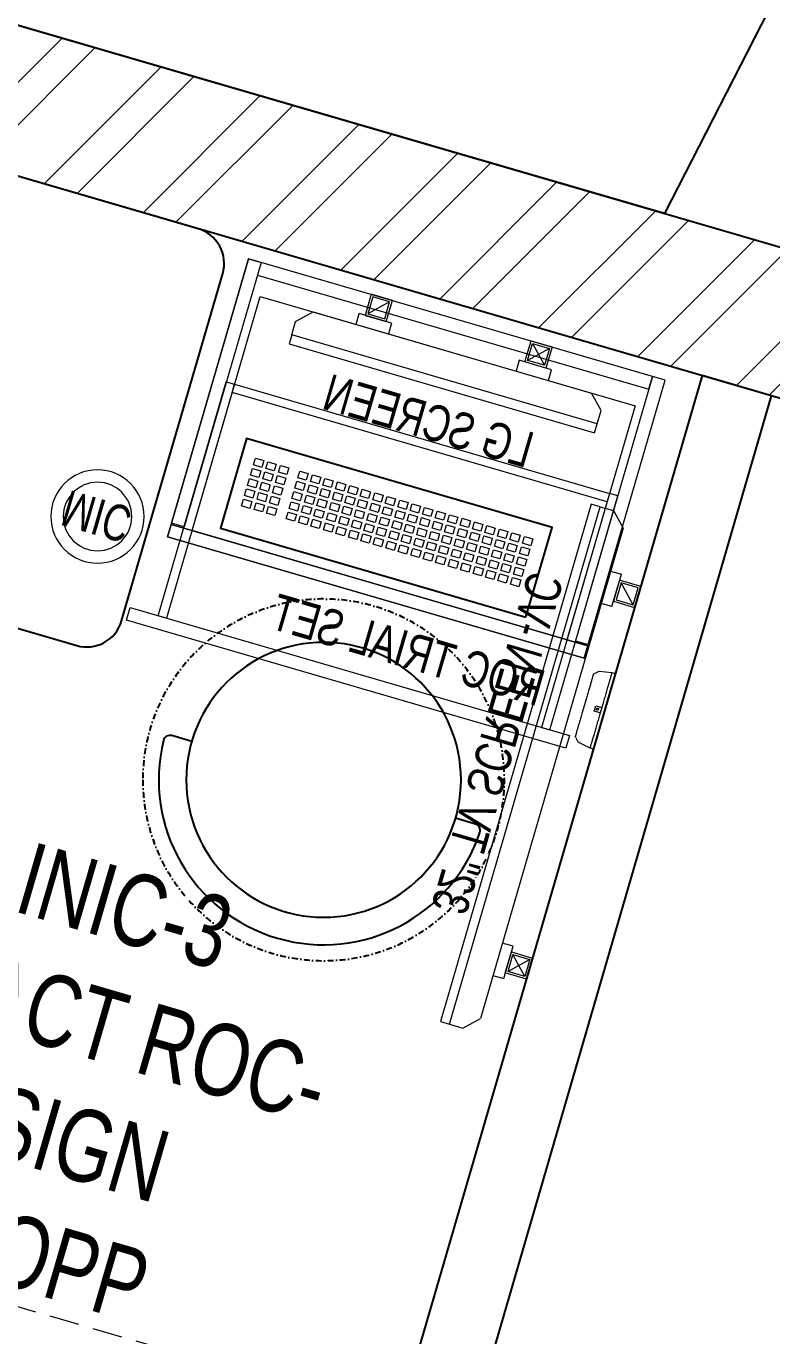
# Model space of a CAD drawing. Header units: feet. Extents: x 9311775 to 9337845, y -7066298 to -7052894.
# Drawn here: x 9334619 to 9335650, y -7060066 to -7058256 of the extents above; entities that cross this region are included whole.
import ezdxf

# ---------------------------------------------------------------- set-up
doc = ezdxf.new("R2010")
doc.units = ezdxf.units.FT
doc.header["$LTSCALE"] = 33
doc.header["$MEASUREMENT"] = 0
for name, pattern in [('a_p6_plan_L18$0$HIDDEN', [0.375, 0.25, -0.125]), ('DASHDOT2', [0.5, 0.25, -0.125, 0, -0.125]), ('HIDDEN', [9.525, 6.35, -3.175])]:
    doc.linetypes.add(name, pattern=pattern)
doc.layers.add('A-WALL', color=1, linetype='Continuous')
doc.layers.add('PDF_Geometry', color=7, linetype='Continuous')
for name, color, linetype, lineweight in [('A-WALL HATCH', 251, 'Continuous', 0), ('Floor-Unit', 1, 'Continuous', 13), ('LENS-CURTAIN', 5, 'a_p6_plan_L18$0$HIDDEN', 9), ('LENS-DIM', 252, 'Continuous', 5), ('LENS-FURNITURE', 13, 'Continuous', 9), ('LENS-PARTITION', 21, 'Continuous', 25), ('LENS-TEXT', 31, 'Continuous', 5), ('LENS_DIMENSION', 193, 'Continuous', 0), ('LENS_PARTITION', 21, 'Continuous', 25), ('LENS_TEXT', 31, 'Continuous', 5), ('LK-EQPMT', 3, 'Continuous', 18), ('LN-ELEVATION-1', 81, 'Continuous', 25), ('LN-ELEVATION-2', 103, 'Continuous', 20), ('TV', 92, 'Continuous', 18)]:
    doc.layers.add(name, color=color, linetype=linetype, lineweight=lineweight)
doc.styles.get("Standard").update_dxf_attribs({"font": 'GILC____.TTF'})

# ---------------------------------------------------------------- blocks, each defined once
blk = doc.blocks.new('A$Cca189d2b')
at = {"layer": 'A-WALL HATCH'}
h = blk.add_hatch(dxfattribs=at)
h.set_pattern_fill('ANSI32', color=256, scale=333)
h.set_pattern_definition([(45, (-4195598.22, 5465599.98), (-88.2999593, 88.2999593), []), (45, (-4195539.35, 5465599.98), (-88.2999593, 88.2999593), [])])
h.paths.add_polyline_path([(182.6, 497.5), (261.1, 711.5), (48.1, 711.5), (-5.1, 566.5)])
h.paths.add_polyline_path([(513.5, 1399.2), (300.5, 1399.2), (48.1, 711.5), (261.1, 711.5)])
h.paths.add_polyline_path([(1787.9, 4871.3), (1600.1, 4940.2), (300.5, 1399.2), (513.5, 1399.2)])
h.paths.add_polyline_path([(2606.2, 7101), (2413.7, 7157), (1930.5, 5840.3), (2143.5, 5840.3)])
h.paths.add_polyline_path([(2143.5, 5840.3), (1930.5, 5840.3), (1782.7, 5437.7), (1970.5, 5368.8)])
h.paths.add_polyline_path([(-5752.8, 10981.1), (-5752.8, 11224.7), (-9021.9, 8971.3), (-8609.1, 8971.3)])
h.paths.add_polyline_path([(-12434.1, 8786.3), (-12434.1, 8961.3), (-17534.3, 8961.3), (-17534.3, 8786.3)])
h.paths.add_polyline_path([(-2638.3, 10653.1), (-2748.5, 10481.3), (-1820.8, 9880.9), (-2888.9, 6970.7), (-2697.6, 6900.5), (-1989.6, 8230.3), (2344.3, 6967.9), (2413.7, 7157), (-2081.1, 8465), (-1544.3, 9951.3)])
h.paths.add_polyline_path([(-3755.9, 11133.3), (-3648.3, 11301.1), (-4680.9, 11963.6), (-5752.8, 11224.7), (-5752.8, 10981.1), (-4683.4, 11733.6)])
at = {"layer": 'A-WALL'}
for p, q in [((2606.2, 7101), (-2081.1, 8465)), ((2344.3, 6967.9), (-1989.6, 8230.3))]:
    blk.add_line(p, q, dxfattribs=at)
blk.add_lwpolyline([(-3648.3, 11301.1), (-2015.6, 13403.7), (1942, 11059.6), (262.6, 7783), (-2081.1, 8465), (-1544.3, 9951.3)], close=True, dxfattribs=at)
blk = doc.blocks.new('MOROTISED TABLE-TRIAL SET 950x600')
at = {"layer": 'PDF_Geometry', "lineweight": 25}
blk.add_lwpolyline([(415.6, 0), (550, 0, 0.414252), (600, 50), (600, 900, 0.414252), (550, 950), (50, 950, 0.414293), (0, 900), (0, 50, 0.414164), (50, 0), (415.6, 0)], format="xyb", dxfattribs=at)
blk = doc.blocks.new('TRIAL SET ROC')
at = {"layer": 'LENS-DIM', "ltscale": 0.5}
for points in [[(-400.4, -364.3), (-430.4, -364.3)], [(169.6, -364.3), (139.6, -364.3)]]:
    blk.add_lwpolyline(points, dxfattribs=at)
at = {"layer": 'LENS-FURNITURE'}
blk.add_lwpolyline([(-430.4, 18), (169.6, 18), (169.6, -382.3), (-430.4, -382.3)], close=True, dxfattribs=at)
at = {"layer": 'LENS-FURNITURE', "color": 146}
for points in [[(-412.4, -153.6), (-400.4, -153.6), (-400.4, -490.6), (-412.4, -490.6)], [(139.6, -153.6), (-400.4, -153.6), (-400.4, -165.6), (139.6, -165.6)], [(151.6, -153.6), (139.6, -153.6), (139.6, -490.6), (151.6, -490.6)], [(192.1, -490.6), (-440.9, -490.6), (-440.9, -508.6), (192.1, -508.6)]]:
    blk.add_lwpolyline(points, close=True, dxfattribs=at)
at = {"layer": 'LN-ELEVATION-2'}
for points in [[(-430.4, 18), (-412.4, 18), (-412.4, -362.3), (-430.4, -362.3)], [(-412.4, 18), (151.6, 18), (151.6, 0), (-412.4, 0)], [(169.6, 18), (151.6, 18), (151.6, -362.3), (169.6, -362.3)], [(169.6, -364.3), (-430.4, -364.3), (-430.4, -382.3), (169.6, -382.3)], [(169.6, -382.3), (-430.4, -382.3), (-430.4, -364.3), (169.6, -364.3)]]:
    blk.add_lwpolyline(points, close=True, dxfattribs=at)
at = {"layer": 'LN-ELEVATION-2', "linetype": 'HIDDEN', "ltscale": 100}
blk.add_lwpolyline([(-400.4, -364.3), (139.6, -364.3), (139.6, -27.4), (-400.4, -27.4)], close=True, dxfattribs=at)
at = {"insert": (-386.9, -414.1), "char_height": 50, "attachment_point": 1}
blk.add_mtext_dynamic_manual_height_columns('ROC TRIAL SET', width=625.228, gutter_width=500, heights=[0], dxfattribs=at)
blk = doc.blocks.new('*U25')
at = {"layer": 'LK-EQPMT', "ltscale": 12}
blk.add_lwpolyline([(6, 4.9), (-6, 4.9), (-6, -4.9), (6, -4.9)], close=True, dxfattribs=at)
blk = doc.blocks.new('*U26')
at = {"color": 0, "linetype": 'ByBlock', "lineweight": -2}
for p in [(0, 0), (18, 0), (35.9, 0), (53.9, 0), (71.8, 0), (89.8, 0), (107.8, 0), (125.7, 0), (143.7, 0), (161.6, 0), (179.6, 0), (197.6, 0), (215.5, 0), (233.5, 0), (251.4, 0), (269.4, 0), (287.4, 0), (305.3, 0), (323.3, 0), (0, -14.7), (18, -14.7), (35.9, -14.7), (53.9, -14.7), (71.8, -14.7), (89.8, -14.7), (107.8, -14.7), (125.7, -14.7), (143.7, -14.7), (161.6, -14.7), (179.6, -14.7), (197.6, -14.7), (215.5, -14.7), (233.5, -14.7), (251.4, -14.7), (269.4, -14.7), (287.4, -14.7), (305.3, -14.7), (323.3, -14.7), (0, -29.5), (18, -29.5), (35.9, -29.5), (53.9, -29.5), (71.8, -29.5), (89.8, -29.5), (107.8, -29.5), (125.7, -29.5), (143.7, -29.5), (161.6, -29.5), (179.6, -29.5), (197.6, -29.5), (215.5, -29.5), (233.5, -29.5), (251.4, -29.5), (269.4, -29.5), (287.4, -29.5), (305.3, -29.5), (323.3, -29.5), (0, -44.2), (0, -59), (18, -44.2), (18, -59), (35.9, -44.2), (35.9, -59), (53.9, -44.2), (53.9, -59), (71.8, -44.2), (71.8, -59), (89.8, -44.2), (89.8, -59), (107.8, -44.2), (107.8, -59), (125.7, -44.2), (125.7, -59), (143.7, -44.2), (143.7, -59), (161.6, -44.2), (161.6, -59), (179.6, -44.2), (179.6, -59), (197.6, -44.2), (197.6, -59), (215.5, -44.2), (215.5, -59), (233.5, -44.2), (233.5, -59), (251.4, -44.2), (251.4, -59), (269.4, -44.2), (269.4, -59), (287.4, -44.2), (287.4, -59), (305.3, -44.2), (305.3, -59), (323.3, -44.2), (323.3, -59)]:
    blk.add_blockref('*U25', p, dxfattribs=at)
blk = doc.blocks.new('*U23')
at = {"layer": 'LK-EQPMT', "ltscale": 12}
blk.add_lwpolyline([(6, 4.9), (-6, 4.9), (-6, -4.9), (6, -4.9)], close=True, dxfattribs=at)
blk = doc.blocks.new('*U24')
at = {"color": 0, "linetype": 'ByBlock', "lineweight": -2}
for p in [(0, 0), (18, 0), (35.9, 0), (0, -14.7), (18, -14.7), (35.9, -14.7), (0, -29.5), (18, -29.5), (35.9, -29.5), (0, -44.2), (0, -59), (18, -44.2), (18, -59), (35.9, -44.2), (35.9, -59)]:
    blk.add_blockref('*U23', p, dxfattribs=at)
blk = doc.blocks.new('*U16')
at = {"ltscale": 12}
blk.add_lwpolyline([(8, 0), (8, 129.1), (448, 129.1), (448, 0)], close=True, dxfattribs=at)
for name, p in [('*U26', (35.2, 101.6)), ('*U24', (386.6, 101.6))]:
    blk.add_blockref(name, p)
blk = doc.blocks.new('CLINIC SCREEN')
at = {"layer": 'TV'}
for p, q in [((-103.1, 42.9), (-127.4, 18.6)), ((-127.4, 42.9), (-103.1, 18.6)), ((102.7, 42.9), (127, 18.6))]:
    blk.add_line(p, q, dxfattribs=at)
at = {"layer": 'TV', "ltscale": 12}
for p, q in [((-220, -19.4), (-200.6, 0)), ((200.6, 0), (-200.6, 0)), ((-138.5, 0), (-138.5, 15.5)), ((-138.5, 15.5), (-92, 15.5)), ((-92, 15.5), (-92, 0)), ((92, 15.5), (92, 0)), ((92, 15.5), (138.5, 15.5)), ((138.5, 0), (138.5, 15.5)), ((220, -19.4), (200.6, 0)), ((-220, -38.8), (-220, -19.4)), ((220, -38.8), (220, -19.4))]:
    blk.add_line(p, q, dxfattribs=at)
at = {"layer": 'TV'}
for points in [[(-130.4, 15.5), (-100.1, 15.5), (-100.1, 45.9), (-130.4, 45.9)], [(-127.4, 18.6), (-103.1, 18.6), (-103.1, 42.9), (-127.4, 42.9)], [(130, 15.5), (99.7, 15.5), (99.7, 45.9), (130, 45.9)], [(127, 18.6), (102.7, 18.6), (102.7, 42.9), (127, 42.9)]]:
    blk.add_lwpolyline(points, close=True, dxfattribs=at)
at = {"layer": 'TV', "ltscale": 12}
blk.add_lwpolyline([(-220, -51.7), (-220, -38.8), (220, -38.8), (220, -51.7)], close=True, dxfattribs=at)
at = {"layer": 'Floor-Unit', "color": 0, "ltscale": 2, "insert": (5.2, -100.4), "char_height": 50, "attachment_point": 5}
blk.add_mtext_dynamic_manual_height_columns('LG SCREEN', width=466.48, gutter_width=12.5, heights=[0], dxfattribs=at)
blk = doc.blocks.new('MIC')
at = {"layer": 'LK-EQPMT', "ltscale": 12}
for radius in [64.5, 47.4]:
    blk.add_circle((234.5, 64.5), radius, dxfattribs=at)
at = {"layer": 'LK-EQPMT', "ltscale": 12, "insert": (233.2, 64.5), "char_height": 50, "attachment_point": 5}
blk.add_mtext_dynamic_manual_height_columns('MIC', width=466.48, gutter_width=12.5, heights=[0], dxfattribs=at)
blk = doc.blocks.new('DOCTOR STOOL')
at = {"layer": 'LN-ELEVATION-1', "ltscale": 100}
blk.add_lwpolyline([(228, 37.8), (228, 9.1, -0.426474), (218.5, 0, -0.959166), (218.5, 455.6, -0.426474), (228, 446.5), (228, 417.8)], format="xyb", dxfattribs=at)
at = {"layer": 'LN-ELEVATION-1', "linetype": 'DASHDOT2'}
blk.add_circle((228, 227.8), 250, dxfattribs=at)
at = {"layer": 'LN-ELEVATION-1', "ltscale": 100}
blk.add_circle((228, 227.8), 190, dxfattribs=at)
blk = doc.blocks.new('32INCH VC FOR CLINIC')
at = {"layer": 'LK-EQPMT'}
for p, q in [((116.9, 152.6), (92.6, 128.3)), ((92.6, 152.6), (116.9, 128.3)), ((627.7, 152.6), (652, 128.3))]:
    blk.add_line(p, q, dxfattribs=at)
at = {"layer": 'LK-EQPMT', "ltscale": 12}
for p, q in [((0, 90.3), (19.4, 109.7)), ((725.6, 109.7), (19.4, 109.7)), ((81.5, 109.7), (81.5, 125.2)), ((81.5, 125.2), (128, 125.2)), ((128, 125.2), (128, 109.7)), ((617, 125.2), (617, 109.7)), ((617, 125.2), (663.5, 125.2)), ((663.5, 109.7), (663.5, 125.2)), ((745, 90.3), (725.6, 109.7)), ((0, 70.9), (0, 90.3)), ((745, 70.9), (745, 90.3))]:
    blk.add_line(p, q, dxfattribs=at)
at = {"layer": 'LK-EQPMT'}
for points in [[(89.6, 125.2), (119.9, 125.2), (119.9, 155.6), (89.6, 155.6)], [(92.6, 128.3), (116.9, 128.3), (116.9, 152.6), (92.6, 152.6)], [(655, 125.2), (624.7, 125.2), (624.7, 155.6), (655, 155.6)], [(652, 128.3), (627.7, 128.3), (627.7, 152.6), (652, 152.6)]]:
    blk.add_lwpolyline(points, close=True, dxfattribs=at)
at = {"layer": 'LK-EQPMT', "ltscale": 12}
blk.add_lwpolyline([(0, 58), (0, 70.9), (745, 70.9), (745, 58)], close=True, dxfattribs=at)
at = {"layer": 'LENS-TEXT', "color": 0, "ltscale": 2, "insert": (391.2, 25.6), "char_height": 50, "attachment_point": 5}
blk.add_mtext_dynamic_manual_height_columns('32" TV SCREEN -VC', width=466.48, gutter_width=12.5, heights=[0], dxfattribs=at)
blk = doc.blocks.new('A$C142a10c7')
at = {"color": 7, "linetype": 'Continuous', "lineweight": 0}
for p, q in [((3, 22.3), (0, 5)), ((8.7, 28.4), (3.6, 23.4)), ((99.8, 28.4), (104.9, 23.4)), ((105.4, 22.3), (108.5, 5)), ((0, 5), (0, 0)), ((50.7, 5), (57.7, 5)), ((58.2, 5), (63, 5)), ((108.5, 5), (108.5, 0))]:
    blk.add_line(p, q, dxfattribs=at)
for points in [[(10.1, 29), (10.1, 29), (10.2, 29), (10.5, 29), (10.8, 29), (11.1, 29), (11.6, 29), (12.1, 29), (12.8, 29), (13.5, 29), (14.2, 29), (15.1, 29), (16, 29), (17, 29), (18.1, 29), (19.2, 29), (20.4, 29), (21.7, 29), (23, 29), (24.4, 29), (25.8, 29), (27.3, 29), (28.8, 29), (30.3, 29), (31.9, 29), (33.5, 29), (35.2, 29), (36.9, 29), (38.6, 29), (40.3, 29), (42, 29), (43.8, 29), (45.5, 29), (63, 29), (64.7, 29), (66.5, 29), (68.2, 29), (69.9, 29), (71.6, 29), (73.3, 29), (74.9, 29), (76.5, 29), (78.1, 29), (79.7, 29), (81.2, 29), (82.7, 29), (84.1, 29), (85.5, 29), (86.8, 29), (88, 29), (89.2, 29), (90.4, 29), (91.4, 29), (92.5, 29), (93.4, 29), (94.2, 29), (95, 29), (95.7, 29), (96.4, 29), (96.9, 29), (97.3, 29), (97.7, 29), (98, 29), (98.3, 29), (98.4, 29), (98.4, 29)], [(0, 5), (0, 5), (0.2, 5), (0.4, 5), (0.7, 5), (1, 5), (1.5, 5), (2, 5), (2.6, 5), (3.3, 5), (4, 5), (4.9, 5), (5.8, 5), (6.8, 5), (7.8, 5), (8.9, 5), (10.1, 5), (11.3, 5), (12.7, 5), (14, 5), (15.4, 5), (16.9, 5), (18.4, 5), (20, 5), (21.6, 5), (23.3, 5), (25, 5), (26.8, 5), (28.5, 5), (30.3, 5), (32.2, 5), (34, 5), (35.9, 5), (37.8, 5), (39.7, 5), (41.6, 5), (43.6, 5), (45.5, 5)], [(0, 5), (0, 5), (0.2, 5), (0.4, 5), (0.7, 5), (1, 5), (1.5, 5), (2, 5), (2.6, 5), (3.3, 5), (4, 5), (4.9, 5), (5.8, 5), (6.8, 5), (7.8, 5), (8.9, 5), (10.1, 5), (11.3, 5), (12.7, 5), (14, 5), (15.4, 5), (16.9, 5), (18.4, 5), (20, 5), (21.6, 5), (23.3, 5), (25, 5), (26.8, 5), (28.5, 5), (30.3, 5), (32.2, 5), (34, 5), (35.9, 5), (37.8, 5), (39.7, 5), (41.6, 5), (43.6, 5), (45.5, 5), (50.2, 5)], [(0, 0), (0, 0), (0.2, 0), (0.4, 0), (0.7, 0), (1, 0), (1.5, 0), (2, 0), (2.6, 0), (3.3, 0), (4, 0), (4.9, 0), (5.8, 0), (6.8, 0), (7.8, 0), (8.9, 0), (10.1, 0), (11.3, 0), (12.7, 0), (14, 0), (15.4, 0), (16.9, 0), (18.4, 0), (20, 0), (21.6, 0), (23.3, 0), (25, 0), (26.8, 0), (28.5, 0), (30.3, 0), (32.2, 0), (34, 0), (35.9, 0), (37.8, 0), (39.7, 0), (41.6, 0), (43.6, 0), (45.5, 0)], [(45.5, 5), (63, 5), (64.9, 5), (66.8, 5), (68.8, 5), (70.7, 5), (72.6, 5), (74.4, 5), (76.3, 5), (78.1, 5), (79.9, 5), (81.7, 5), (83.5, 5), (85.2, 5), (86.8, 5), (88.5, 5), (90, 5), (91.6, 5), (93, 5), (94.5, 5), (95.8, 5), (97.1, 5), (98.4, 5), (99.6, 5), (100.7, 5), (101.7, 5), (102.7, 5), (103.6, 5), (104.4, 5), (105.2, 5), (105.9, 5), (106.5, 5), (107, 5), (107.5, 5), (107.8, 5), (108.1, 5), (108.3, 5), (108.4, 5), (108.5, 5)], [(45.5, 0), (63, 0), (64.9, 0), (66.8, 0), (68.8, 0), (70.7, 0), (72.6, 0), (74.4, 0), (76.3, 0), (78.1, 0), (79.9, 0), (81.7, 0), (83.5, 0), (85.2, 0), (86.8, 0), (88.5, 0), (90, 0), (91.6, 0), (93, 0), (94.5, 0), (95.8, 0), (97.1, 0), (98.4, 0), (99.6, 0), (100.7, 0), (101.7, 0), (102.7, 0), (103.6, 0), (104.4, 0), (105.2, 0), (105.9, 0), (106.5, 0), (107, 0), (107.5, 0), (107.8, 0), (108.1, 0), (108.3, 0), (108.4, 0), (108.5, 0)], [(58.2, 5), (58.2, 13.4), (50.2, 13.4), (50.2, 5)], [(63, 5), (64.9, 5), (66.8, 5), (68.8, 5), (70.7, 5), (72.6, 5), (74.4, 5), (76.3, 5), (78.1, 5), (79.9, 5), (81.7, 5), (83.5, 5), (85.2, 5), (86.8, 5), (88.5, 5), (90, 5), (91.6, 5), (93, 5), (94.5, 5), (95.8, 5), (97.1, 5), (98.4, 5), (99.6, 5), (100.7, 5), (101.7, 5), (102.7, 5), (103.6, 5), (104.4, 5), (105.2, 5), (105.9, 5), (106.5, 5), (107, 5), (107.5, 5), (107.8, 5), (108.1, 5), (108.3, 5), (108.4, 5), (108.5, 5)]]:
    blk.add_lwpolyline(points, dxfattribs=at)
for points in [[(3.6, 23.4), (3.3, 23.1), (3.1, 22.7), (3.1, 22.3)], [(10.1, 29), (9.5, 29), (9, 28.8), (8.7, 28.4)], [(99.8, 28.4), (99.5, 28.8), (99, 29), (98.4, 29)], [(105.4, 22.3), (105.4, 22.7), (105.2, 23.1), (104.9, 23.4)], [(54.2, 11.6), (53.4, 11.6), (52.6, 10.9), (52.6, 10)], [(52.6, 10), (52.6, 9.1), (53.4, 8.4), (54.2, 8.4)], [(55.8, 10), (55.8, 10.9), (55.1, 11.6), (54.2, 11.6)], [(54.2, 8.4), (55.1, 8.4), (55.8, 9.1), (55.8, 10)]]:
    blk.add_open_spline(points, degree=3, dxfattribs=at)

msp = doc.modelspace()

# ---------------------------------------------------------------- linework, layer by layer
at = {"layer": 'LENS-CURTAIN', "ltscale": 5}
msp.add_lwpolyline([(9335106.4, -7060274.9), (9334386.3, -7060065.2), (9334414.3, -7059969.2), (9335134.4, -7060178.9)], close=True, dxfattribs=at)
at = {"layer": 'LENS-PARTITION'}
msp.add_lwpolyline([(9335649.9, -7058766.7), (9335553.9, -7058738.8), (9335106.4, -7060274.9), (9335202.4, -7060302.9)], close=True, dxfattribs=at)

# ---------------------------------------------------------------- block references
at = {"xscale": -1}
for name, p, rotation in [('TRIAL SET ROC', (9335084.3, -7058642.1), 343.760611003531), ('*U16', (9335317.8, -7059074.9), 343.760611003531), ('MIC', (9334510.6, -7058806), 163.7606110035309), ('32INCH VC FOR CLINIC', (9335136.4, -7059615.4), 253.7606110035311), ('A$C142a10c7', (9335433.9, -7059150.6), 73.76061100353105)]:
    msp.add_blockref(name, p, dxfattribs=dict(at, rotation=rotation))
at = {"layer": 'LENS-FURNITURE', "rotation": 253.760611003531}
msp.add_blockref('MOROTISED TABLE-TRIAL SET 950x600', (9333992.7, -7058284.1), dxfattribs=at)
at = {"layer": 'LENS-FURNITURE', "xscale": -1, "rotation": 253.7606110035311}
msp.add_blockref('DOCTOR STOOL', (9334747.9, -7059452.7), dxfattribs=at)
at = {"layer": 'LENS_DIMENSION'}
msp.add_blockref('A$Cca189d2b', (9335239.2, -7066297.9), dxfattribs=at)
at = {"layer": 'LENS_PARTITION', "xscale": -1, "rotation": 343.760611003531}
msp.add_blockref('CLINIC SCREEN', (9335208.3, -7058706.7), dxfattribs=at)

# ---------------------------------------------------------------- texts
at = {"layer": 'LENS_TEXT', "linetype": 'Continuous', "ltscale": 3, "insert": (9334622.7, -7059694.2), "char_height": 100, "attachment_point": 5, "rotation": 343.7606}
msp.add_mtext_dynamic_manual_height_columns('CLINIC-3 COMPACT ROC- MINSIGN\\PNON-OPP', width=949.158, gutter_width=1, heights=[0], dxfattribs=at)

doc.saveas('drawing.dxf')
